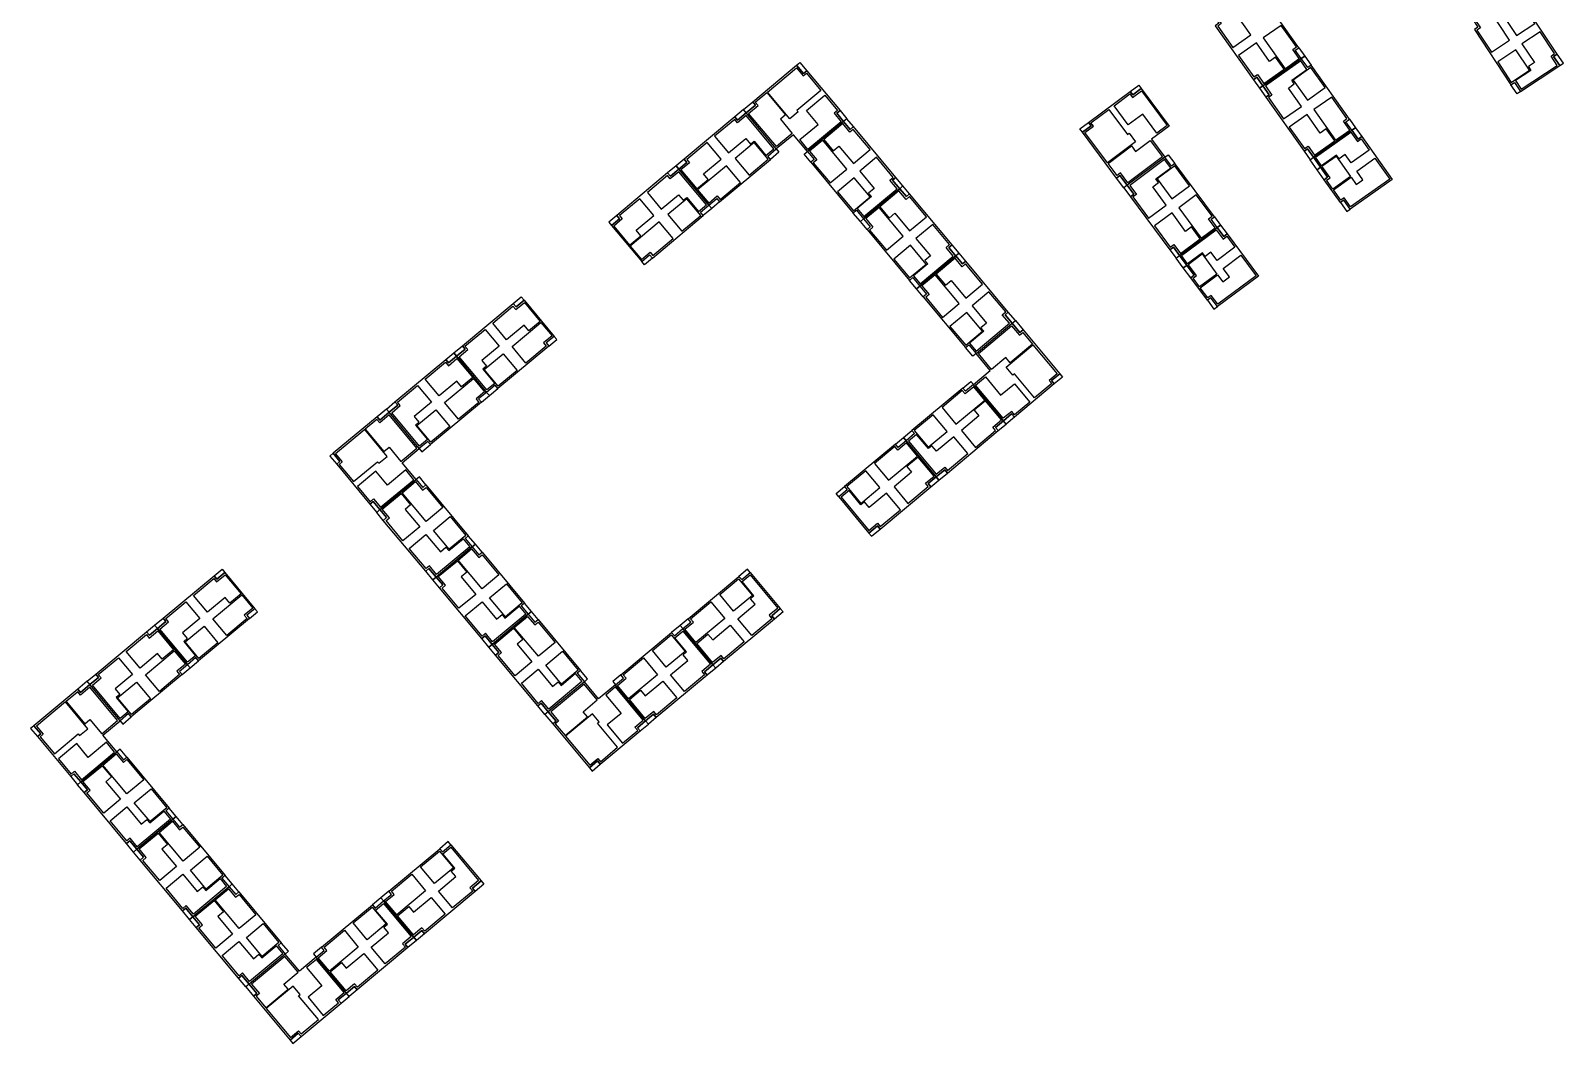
# Model space of a CAD drawing. Header units: millimetres. Extents: x 2243236 to 2245245, y 377909 to 380965.
# Drawn here: x 2244380.3 to 2244793.2, y 378243 to 378515.9 of the extents above; entities that cross this region are included whole.
import ezdxf

# ---------------------------------------------------------------- set-up
doc = ezdxf.new("R2010")
doc.units = ezdxf.units.MM
doc.layers.add('планировка_квартир_1_тип_контур', color=249, linetype='Continuous')

msp = doc.modelspace()

# ---------------------------------------------------------------- linework, layer by layer
at = {"layer": 'планировка_квартир_1_тип_контур', "color": 8}
for points in [[(2244722.57, 378508.36), (2244720.96, 378510.64), (2244721.89, 378511.29), (2244711.59, 378525.86), (2244710.66, 378525.2), (2244708.93, 378527.64), (2244698.59, 378520.33), (2244698.59, 378520.33), (2244700.32, 378517.89), (2244699.38, 378517.22), (2244709.68, 378502.66), (2244710.62, 378503.32), (2244712.24, 378501.04), (2244722.57, 378508.36)], [(2244768.6, 378519.14), (2244770.14, 378516.81), (2244769.19, 378516.18), (2244779.05, 378501.32), (2244780, 378501.95), (2244781.66, 378499.45), (2244792.21, 378506.46), (2244792.21, 378506.46), (2244790.56, 378508.95), (2244791.52, 378509.58), (2244781.65, 378524.45), (2244780.7, 378523.81), (2244779.15, 378526.14), (2244768.6, 378519.14)], [(2244736.21, 378489.07), (2244734.6, 378491.35), (2244735.53, 378492.01), (2244725.23, 378506.58), (2244724.3, 378505.92), (2244722.57, 378508.36), (2244712.23, 378501.04), (2244712.23, 378501.04), (2244713.96, 378498.6), (2244713.02, 378497.94), (2244723.32, 378483.37), (2244724.26, 378484.04), (2244725.88, 378481.76), (2244736.21, 378489.07)], [(2244563, 378468.84), (2244565.14, 378470.63), (2244565.88, 378469.76), (2244579.56, 378481.2), (2244578.83, 378482.07), (2244581.13, 378483.99), (2244573, 378493.71), (2244573, 378493.71), (2244570.71, 378491.79), (2244569.97, 378492.67), (2244556.28, 378481.23), (2244557.02, 378480.35), (2244554.88, 378478.56), (2244563, 378468.84)], [(2244589.53, 378483.31), (2244591.32, 378481.17), (2244590.44, 378480.43), (2244601.88, 378466.74), (2244602.75, 378467.47), (2244604.67, 378465.17), (2244614.39, 378473.29), (2244614.39, 378473.29), (2244612.47, 378475.58), (2244613.36, 378476.32), (2244601.93, 378490.02), (2244601.04, 378489.28), (2244599.25, 378491.42), (2244589.53, 378483.31)], [(2244699.92, 378462.81), (2244698.26, 378465.05), (2244699.18, 378465.73), (2244688.53, 378480.05), (2244687.62, 378479.37), (2244685.83, 378481.77), (2244675.67, 378474.22), (2244675.67, 378474.22), (2244677.45, 378471.82), (2244676.53, 378471.13), (2244687.17, 378456.81), (2244688.1, 378457.5), (2244689.76, 378455.26), (2244699.92, 378462.81)], [(2244544.88, 378453.7), (2244547.02, 378455.49), (2244547.75, 378454.61), (2244561.44, 378466.05), (2244560.71, 378466.93), (2244563, 378468.84), (2244554.88, 378478.56), (2244554.88, 378478.56), (2244552.59, 378476.64), (2244551.85, 378477.53), (2244538.16, 378466.09), (2244538.9, 378465.2), (2244536.76, 378463.41), (2244544.88, 378453.7)], [(2244604.67, 378465.17), (2244606.46, 378463.03), (2244605.58, 378462.3), (2244617.01, 378448.6), (2244617.89, 378449.34), (2244619.8, 378447.04), (2244629.53, 378455.15), (2244629.53, 378455.15), (2244627.61, 378457.45), (2244628.49, 378458.19), (2244617.06, 378471.88), (2244616.18, 378471.15), (2244614.39, 378473.29), (2244604.67, 378465.17)], [(2244619.8, 378447.04), (2244621.59, 378444.9), (2244620.72, 378444.17), (2244632.15, 378430.47), (2244633.02, 378431.2), (2244634.94, 378428.91), (2244644.66, 378437.02), (2244644.66, 378437.02), (2244642.75, 378439.32), (2244643.63, 378440.05), (2244632.2, 378453.75), (2244631.31, 378453.01), (2244629.53, 378455.16), (2244619.8, 378447.04)], [(2244521.26, 378433.51), (2244519.12, 378431.73), (2244519.84, 378430.85), (2244506.13, 378419.44), (2244505.4, 378420.32), (2244503.1, 378418.41), (2244495, 378428.15), (2244495, 378428.15), (2244497.3, 378430.06), (2244496.57, 378430.94), (2244510.28, 378442.35), (2244511.02, 378441.46), (2244513.17, 378443.25), (2244521.26, 378433.51)], [(2244503.1, 378418.41), (2244500.95, 378416.63), (2244501.68, 378415.75), (2244487.96, 378404.34), (2244487.23, 378405.22), (2244484.93, 378403.31), (2244476.84, 378413.05), (2244476.84, 378413.05), (2244479.14, 378414.96), (2244478.4, 378415.84), (2244492.12, 378427.25), (2244492.86, 378426.36), (2244495, 378428.15), (2244503.1, 378418.41)], [(2244634.25, 378420.5), (2244632.11, 378418.71), (2244631.38, 378419.59), (2244617.67, 378408.17), (2244618.4, 378407.29), (2244616.11, 378405.38), (2244624.21, 378395.65), (2244624.21, 378395.65), (2244626.51, 378397.56), (2244627.25, 378396.68), (2244640.95, 378408.1), (2244640.21, 378408.99), (2244642.36, 378410.77), (2244634.25, 378420.5)], [(2244616.11, 378405.38), (2244613.96, 378403.59), (2244613.23, 378404.47), (2244599.53, 378393.04), (2244600.26, 378392.17), (2244597.96, 378390.25), (2244606.07, 378380.52), (2244606.07, 378380.52), (2244608.37, 378382.44), (2244609.1, 378381.56), (2244622.81, 378392.98), (2244622.07, 378393.86), (2244624.22, 378395.65), (2244616.11, 378405.38)], [(2244484.09, 378394.92), (2244485.88, 378392.77), (2244486.76, 378393.5), (2244498.17, 378379.79), (2244497.29, 378379.06), (2244499.2, 378376.76), (2244489.47, 378368.66), (2244489.47, 378368.66), (2244487.56, 378370.96), (2244486.68, 378370.22), (2244475.26, 378383.93), (2244476.15, 378384.67), (2244474.36, 378386.82), (2244484.09, 378394.92)], [(2244499.2, 378376.76), (2244500.99, 378374.62), (2244501.87, 378375.35), (2244513.28, 378361.64), (2244512.4, 378360.91), (2244514.32, 378358.61), (2244504.58, 378350.51), (2244504.58, 378350.51), (2244502.67, 378352.81), (2244501.79, 378352.07), (2244490.37, 378365.78), (2244491.26, 378366.52), (2244489.47, 378368.66), (2244499.2, 378376.76)], [(2244440.65, 378360.13), (2244438.51, 378358.35), (2244439.24, 378357.47), (2244425.52, 378346.07), (2244424.79, 378346.95), (2244422.49, 378345.03), (2244414.4, 378354.77), (2244414.4, 378354.77), (2244416.69, 378356.68), (2244415.96, 378357.57), (2244429.68, 378368.97), (2244430.41, 378368.09), (2244432.56, 378369.87), (2244440.65, 378360.13)], [(2244555.97, 378354.75), (2244558.11, 378356.53), (2244557.38, 378357.41), (2244571.08, 378368.83), (2244571.81, 378367.95), (2244574.11, 378369.87), (2244582.22, 378360.14), (2244582.22, 378360.14), (2244579.92, 378358.23), (2244580.66, 378357.34), (2244566.95, 378345.92), (2244566.22, 378346.8), (2244564.07, 378345.02), (2244555.97, 378354.75)], [(2244514.32, 378358.61), (2244516.1, 378356.46), (2244516.98, 378357.2), (2244528.39, 378343.48), (2244527.52, 378342.75), (2244529.43, 378340.46), (2244519.7, 378332.35), (2244519.7, 378332.35), (2244517.78, 378334.65), (2244516.9, 378333.92), (2244505.49, 378347.63), (2244506.37, 378348.36), (2244504.58, 378350.51), (2244514.32, 378358.61)], [(2244422.49, 378345.03), (2244420.34, 378343.25), (2244421.07, 378342.37), (2244407.36, 378330.97), (2244406.63, 378331.85), (2244404.33, 378329.93), (2244396.23, 378339.67), (2244396.23, 378339.67), (2244398.53, 378341.58), (2244397.79, 378342.47), (2244411.51, 378353.87), (2244412.25, 378352.99), (2244414.4, 378354.77), (2244422.49, 378345.03)], [(2244537.82, 378339.62), (2244539.97, 378341.41), (2244539.23, 378342.28), (2244552.94, 378353.71), (2244553.67, 378352.83), (2244555.97, 378354.75), (2244564.07, 378345.02), (2244564.07, 378345.02), (2244561.78, 378343.1), (2244562.51, 378342.22), (2244548.81, 378330.8), (2244548.07, 378331.68), (2244545.93, 378329.89), (2244537.82, 378339.62)], [(2244403.49, 378321.54), (2244405.27, 378319.4), (2244406.15, 378320.13), (2244417.56, 378306.42), (2244416.68, 378305.69), (2244418.6, 378303.39), (2244408.87, 378295.29), (2244408.87, 378295.29), (2244406.95, 378297.58), (2244406.07, 378296.85), (2244394.65, 378310.56), (2244395.54, 378311.29), (2244393.75, 378313.44), (2244403.49, 378321.54)], [(2244418.6, 378303.39), (2244420.38, 378301.24), (2244421.26, 378301.97), (2244432.67, 378288.26), (2244431.8, 378287.53), (2244433.71, 378285.23), (2244423.98, 378277.13), (2244423.98, 378277.13), (2244422.06, 378279.43), (2244421.18, 378278.69), (2244409.77, 378292.4), (2244410.65, 378293.14), (2244408.87, 378295.29), (2244418.6, 378303.39)], [(2244475.36, 378281.37), (2244477.5, 378283.16), (2244476.77, 378284.03), (2244490.47, 378295.45), (2244491.21, 378294.58), (2244493.5, 378296.49), (2244501.61, 378286.77), (2244501.61, 378286.77), (2244499.31, 378284.85), (2244500.05, 378283.97), (2244486.35, 378272.54), (2244485.61, 378273.43), (2244483.47, 378271.64), (2244475.36, 378281.37)], [(2244433.71, 378285.23), (2244435.5, 378283.09), (2244436.37, 378283.82), (2244447.79, 378270.11), (2244446.91, 378269.38), (2244448.82, 378267.08), (2244439.09, 378258.98), (2244439.09, 378258.98), (2244437.18, 378261.27), (2244436.29, 378260.54), (2244424.88, 378274.25), (2244425.76, 378274.99), (2244423.98, 378277.13), (2244433.71, 378285.23)], [(2244457.22, 378266.24), (2244459.36, 378268.03), (2244458.63, 378268.91), (2244472.33, 378280.33), (2244473.06, 378279.45), (2244475.36, 378281.37), (2244483.47, 378271.64), (2244483.47, 378271.64), (2244481.17, 378269.73), (2244481.91, 378268.84), (2244468.2, 378257.42), (2244467.47, 378258.3), (2244465.32, 378256.52), (2244457.22, 378266.24)]]:
    msp.add_lwpolyline(points, dxfattribs=at)
at = {"layer": 'планировка_квартир_1_тип_контур', "color": 1}
for points in [[(2244699.29, 378520.28), (2244701.03, 378517.81), (2244700.08, 378517.13), (2244704.15, 378511.37), (2244708.95, 378514.76), (2244705.45, 378519.71), (2244707.05, 378520.84), (2244706.35, 378521.84), (2244710.42, 378524.72), (2244708.8, 378527.01)], [(2244791.52, 378506.53), (2244789.85, 378509.04), (2244790.82, 378509.69), (2244786.92, 378515.58), (2244782.03, 378512.33), (2244785.38, 378507.28), (2244783.74, 378506.19), (2244784.41, 378505.18), (2244780.26, 378502.42), (2244781.81, 378500.09)], [(2244712.93, 378500.99), (2244714.67, 378498.53), (2244713.72, 378497.85), (2244717.79, 378492.09), (2244722.59, 378495.48), (2244719.09, 378500.42), (2244720.69, 378501.56), (2244719.99, 378502.55), (2244724.06, 378505.43), (2244722.44, 378507.72)], [(2244578.76, 378499.34), (2244586.6, 378505.88), (2244588.4, 378503.72), (2244589.23, 378504.41), (2244593.11, 378499.77), (2244586.66, 378494.39), (2244587.01, 378493.96), (2244584.8, 378492.11), (2244578.76, 378499.34)], [(2244585.44, 378488.2), (2244581.16, 378484.63), (2244573.69, 378493.58), (2244576.21, 378495.69), (2244575.46, 378496.59), (2244578.6, 378499.21), (2244583.63, 378493.18), (2244582.25, 378492.02)], [(2244670.38, 378480.28), (2244664.29, 378488.48), (2244666.56, 378490.16), (2244665.91, 378491.03), (2244670.76, 378494.63), (2244675.77, 378487.88), (2244676.22, 378488.22), (2244677.94, 378485.9), (2244670.38, 378480.28)], [(2244573.01, 378493.01), (2244570.69, 378491.08), (2244569.94, 378491.98), (2244564.52, 378487.45), (2244568.29, 378482.94), (2244572.94, 378486.83), (2244574.2, 378485.32), (2244575.13, 378486.1), (2244578.33, 378482.27), (2244580.48, 378484.07)], [(2244681.88, 378486.32), (2244685.2, 378481.84), (2244675.84, 378474.89), (2244673.88, 378477.53), (2244672.94, 378476.83), (2244670.5, 378480.12), (2244676.8, 378484.8), (2244677.88, 378483.35)], [(2244613.69, 378473.29), (2244611.76, 378475.6), (2244612.66, 378476.35), (2244608.13, 378481.78), (2244603.63, 378478.01), (2244607.51, 378473.36), (2244606, 378472.1), (2244606.78, 378471.16), (2244602.95, 378467.97), (2244604.75, 378465.82)], [(2244742.4, 378481.5), (2244746.4, 378475.86), (2244735.87, 378468.41), (2244734.13, 378470.86), (2244733.2, 378470.2), (2244731.22, 378473), (2244735.99, 378476.37), (2244737.36, 378474.43), (2244739.17, 378475.71), (2244737.52, 378478.05)], [(2244554.89, 378477.86), (2244552.57, 378475.93), (2244551.82, 378476.83), (2244546.4, 378472.3), (2244550.16, 378467.79), (2244554.81, 378471.68), (2244556.08, 378470.17), (2244557.01, 378470.95), (2244560.21, 378467.13), (2244562.36, 378468.92)], [(2244676.37, 378474.18), (2244678.17, 378471.76), (2244677.23, 378471.06), (2244681.44, 378465.39), (2244686.15, 378468.89), (2244682.54, 378473.76), (2244684.12, 378474.93), (2244683.39, 378475.91), (2244687.39, 378478.88), (2244685.72, 378481.13)], [(2244628.83, 378455.15), (2244626.89, 378457.47), (2244627.79, 378458.22), (2244623.27, 378463.64), (2244618.76, 378459.88), (2244622.65, 378455.23), (2244621.14, 378453.97), (2244621.92, 378453.03), (2244618.09, 378449.84), (2244619.88, 378447.68)], [(2244706.29, 378455.39), (2244710.41, 378449.84), (2244700.06, 378442.15), (2244698.27, 378444.56), (2244697.35, 378443.88), (2244695.31, 378446.62), (2244700, 378450.11), (2244701.41, 378448.2), (2244703.19, 378449.53), (2244701.48, 378451.82)], [(2244643.97, 378437.02), (2244642.03, 378439.34), (2244642.93, 378440.09), (2244638.41, 378445.51), (2244633.9, 378441.75), (2244637.78, 378437.09), (2244636.27, 378435.83), (2244637.05, 378434.9), (2244633.22, 378431.7), (2244635.02, 378429.55)], [(2244639.15, 378424.59), (2244635.58, 378428.87), (2244644.53, 378436.34), (2244646.64, 378433.81), (2244647.54, 378434.56), (2244650.16, 378431.42), (2244644.13, 378426.39), (2244642.97, 378427.78)], [(2244495.69, 378428.02), (2244498.01, 378429.95), (2244497.26, 378430.85), (2244502.69, 378435.36), (2244506.44, 378430.85), (2244501.78, 378426.98), (2244503.04, 378425.46), (2244502.1, 378424.68), (2244505.29, 378420.85), (2244503.14, 378419.06)], [(2244650.29, 378431.26), (2244656.83, 378423.42), (2244654.66, 378421.62), (2244655.35, 378420.79), (2244650.71, 378416.91), (2244645.33, 378423.37), (2244644.9, 378423.01), (2244643.05, 378425.23), (2244650.29, 378431.26)], [(2244477.52, 378412.92), (2244479.84, 378414.85), (2244479.09, 378415.75), (2244484.52, 378420.26), (2244488.28, 378415.75), (2244483.62, 378411.88), (2244484.88, 378410.36), (2244483.94, 378409.58), (2244487.13, 378405.75), (2244484.97, 378403.96)], [(2244480.01, 378399.82), (2244484.3, 378403.39), (2244476.84, 378412.35), (2244474.31, 378410.25), (2244473.56, 378411.15), (2244470.42, 378408.53), (2244475.44, 378402.5), (2244476.83, 378403.65)], [(2244470.26, 378408.4), (2244462.42, 378401.87), (2244464.22, 378399.71), (2244463.39, 378399.01), (2244467.25, 378394.37), (2244473.71, 378399.74), (2244474.07, 378399.31), (2244476.29, 378401.16), (2244470.26, 378408.4)], [(2244624.21, 378396.35), (2244626.53, 378398.28), (2244627.28, 378397.38), (2244632.71, 378401.9), (2244628.95, 378406.41), (2244624.29, 378402.53), (2244623.03, 378404.04), (2244622.1, 378403.26), (2244618.9, 378407.09), (2244616.75, 378405.3)], [(2244606.07, 378381.22), (2244608.39, 378383.16), (2244609.14, 378382.25), (2244614.56, 378386.78), (2244610.8, 378391.29), (2244606.15, 378387.41), (2244604.89, 378388.92), (2244603.95, 378388.14), (2244600.76, 378391.97), (2244598.61, 378390.17)], [(2244489.6, 378369.35), (2244487.67, 378371.67), (2244486.77, 378370.92), (2244482.25, 378376.34), (2244486.76, 378380.1), (2244490.64, 378375.44), (2244492.15, 378376.7), (2244492.93, 378375.77), (2244496.76, 378378.96), (2244498.56, 378376.8)], [(2244581.53, 378360.27), (2244579.21, 378358.34), (2244579.96, 378357.44), (2244574.54, 378352.92), (2244570.78, 378357.43), (2244575.44, 378361.31), (2244574.18, 378362.82), (2244575.11, 378363.6), (2244571.92, 378367.43), (2244574.07, 378369.22)], [(2244415.08, 378354.64), (2244417.4, 378356.57), (2244416.65, 378357.47), (2244422.08, 378361.99), (2244425.84, 378357.47), (2244421.18, 378353.6), (2244422.43, 378352.09), (2244421.5, 378351.31), (2244424.68, 378347.47), (2244422.53, 378345.68)], [(2244504.71, 378351.19), (2244502.78, 378353.51), (2244501.88, 378352.76), (2244497.36, 378358.19), (2244501.88, 378361.95), (2244505.75, 378357.29), (2244507.26, 378358.55), (2244508.04, 378357.61), (2244511.88, 378360.8), (2244513.67, 378358.65)], [(2244563.39, 378345.15), (2244561.07, 378343.21), (2244561.82, 378342.31), (2244556.4, 378337.79), (2244552.64, 378342.3), (2244557.29, 378346.18), (2244556.03, 378347.69), (2244556.97, 378348.47), (2244553.78, 378352.3), (2244555.93, 378354.1)], [(2244396.92, 378339.54), (2244399.24, 378341.47), (2244398.49, 378342.37), (2244403.92, 378346.89), (2244407.67, 378342.37), (2244403.01, 378338.5), (2244404.27, 378336.99), (2244403.33, 378336.21), (2244406.52, 378332.37), (2244404.36, 378330.58)], [(2244519.83, 378333.04), (2244517.89, 378335.36), (2244516.99, 378334.61), (2244512.47, 378340.04), (2244516.99, 378343.79), (2244520.86, 378339.13), (2244522.38, 378340.39), (2244523.16, 378339.46), (2244526.99, 378342.65), (2244528.78, 378340.49)], [(2244399.41, 378326.45), (2244403.69, 378330.02), (2244396.24, 378338.98), (2244393.71, 378336.87), (2244392.96, 378337.77), (2244389.81, 378335.16), (2244394.84, 378329.12), (2244396.22, 378330.28)], [(2244532.92, 378335.54), (2244529.35, 378339.82), (2244520.39, 378332.36), (2244522.5, 378329.83), (2244521.6, 378329.08), (2244524.22, 378325.94), (2244530.25, 378330.97), (2244529.09, 378332.35)], [(2244389.66, 378335.02), (2244381.81, 378328.49), (2244383.61, 378326.33), (2244382.78, 378325.64), (2244386.65, 378320.99), (2244393.1, 378326.37), (2244393.46, 378325.94), (2244395.68, 378327.78), (2244389.66, 378335.02)], [(2244524.35, 378325.78), (2244530.88, 378317.94), (2244533.05, 378319.74), (2244533.74, 378318.91), (2244538.38, 378322.78), (2244533, 378329.24), (2244533.43, 378329.6), (2244531.58, 378331.81), (2244524.35, 378325.78)], [(2244408.99, 378295.97), (2244407.06, 378298.29), (2244406.16, 378297.54), (2244401.64, 378302.97), (2244406.16, 378306.72), (2244410.03, 378302.07), (2244411.55, 378303.33), (2244412.33, 378302.39), (2244416.16, 378305.58), (2244417.95, 378303.42)], [(2244500.93, 378286.89), (2244498.61, 378284.96), (2244499.36, 378284.06), (2244493.93, 378279.54), (2244490.17, 378284.05), (2244494.83, 378287.93), (2244493.57, 378289.44), (2244494.5, 378290.22), (2244491.31, 378294.05), (2244493.47, 378295.84)], [(2244424.11, 378277.82), (2244422.17, 378280.14), (2244421.27, 378279.39), (2244416.76, 378284.81), (2244421.27, 378288.57), (2244425.15, 378283.91), (2244426.66, 378285.17), (2244427.44, 378284.24), (2244431.27, 378287.42), (2244433.06, 378285.27)], [(2244482.78, 378271.77), (2244480.46, 378269.84), (2244481.21, 378268.94), (2244475.79, 378264.41), (2244472.03, 378268.92), (2244476.69, 378272.8), (2244475.43, 378274.32), (2244476.36, 378275.1), (2244473.17, 378278.93), (2244475.32, 378280.72)], [(2244439.22, 378259.66), (2244437.29, 378261.98), (2244436.39, 378261.23), (2244431.87, 378266.66), (2244436.38, 378270.42), (2244440.26, 378265.76), (2244441.77, 378267.02), (2244442.55, 378266.08), (2244446.38, 378269.27), (2244448.17, 378267.12)], [(2244452.31, 378262.16), (2244448.74, 378266.45), (2244439.78, 378258.98), (2244441.89, 378256.46), (2244440.99, 378255.71), (2244443.61, 378252.56), (2244449.64, 378257.59), (2244448.48, 378258.98)], [(2244443.74, 378252.41), (2244450.28, 378244.56), (2244452.44, 378246.37), (2244453.13, 378245.54), (2244457.78, 378249.4), (2244452.4, 378255.86), (2244452.83, 378256.22), (2244450.98, 378258.44), (2244443.74, 378252.41)]]:
    msp.add_lwpolyline(points, close=True, dxfattribs=at)
at = {"layer": 'планировка_квартир_1_тип_контур', "color": 2}
for points in [[(2244785.45, 378517.8), (2244781.52, 378523.72), (2244780.54, 378523.07), (2244778.88, 378525.58), (2244773.32, 378521.9), (2244775.5, 378518.6), (2244777.15, 378519.69), (2244780.56, 378514.55)], [(2244773.06, 378521.73), (2244769.17, 378519.14), (2244770.83, 378516.63), (2244769.84, 378515.97), (2244773.77, 378510.05), (2244778.66, 378513.29)], [(2244718.19, 378505.63), (2244722.01, 378508.34), (2244720.27, 378510.8), (2244721.24, 378511.49), (2244717.14, 378517.29), (2244712.34, 378513.9)], [(2244705.69, 378509.19), (2244709.79, 378503.39), (2244710.75, 378504.07), (2244712.5, 378501.61), (2244717.94, 378505.46), (2244715.66, 378508.69), (2244714.05, 378507.55), (2244710.49, 378512.58)], [(2244589.67, 378483.89), (2244587.46, 378486.53), (2244592.38, 378490.63), (2244589.28, 378494.34), (2244594.21, 378498.46), (2244597.63, 378494.37), (2244596.72, 378493.62), (2244598.61, 378491.35)], [(2244686.43, 378490.29), (2244683.66, 378488.24), (2244679.85, 378493.38), (2244675.97, 378490.5), (2244672.14, 378495.66), (2244676.42, 378498.84), (2244677.12, 378497.89), (2244679.48, 378499.65)], [(2244731.83, 378486.35), (2244735.65, 378489.05), (2244733.91, 378491.51), (2244734.88, 378492.2), (2244730.78, 378498), (2244725.99, 378494.62)], [(2244606.43, 378483.82), (2244601.88, 378489.28), (2244600.97, 378488.53), (2244599.04, 378490.84), (2244593.92, 378486.57), (2244596.45, 378483.53), (2244597.97, 378484.79), (2244601.92, 378480.06)], [(2244719.33, 378489.91), (2244723.43, 378484.1), (2244724.39, 378484.78), (2244726.14, 378482.32), (2244731.58, 378486.17), (2244729.3, 378489.41), (2244727.69, 378488.26), (2244724.13, 378493.3)], [(2244562.47, 378485.74), (2244557.02, 378481.18), (2244557.78, 378480.28), (2244555.46, 378478.35), (2244559.74, 378473.23), (2244562.78, 378475.76), (2244561.51, 378477.28), (2244566.24, 378481.23)], [(2244593.68, 378486.37), (2244590.09, 378483.38), (2244592.03, 378481.06), (2244591.11, 378480.3), (2244595.66, 378474.84), (2244600.17, 378478.6)], [(2244735.93, 378488.49), (2244737.72, 378485.97), (2244738.74, 378486.69), (2244740.87, 378483.68), (2244735.98, 378480.22), (2244734.36, 378482.5), (2244732.77, 378481.37), (2244732.07, 378482.35), (2244728.03, 378479.49), (2244726.42, 378481.76)], [(2244559.94, 378472.99), (2244562.93, 378469.41), (2244565.25, 378471.34), (2244566.01, 378470.42), (2244571.47, 378474.98), (2244567.7, 378479.49)], [(2244544.35, 378470.59), (2244538.9, 378466.04), (2244539.65, 378465.13), (2244537.34, 378463.2), (2244541.61, 378458.08), (2244544.65, 378460.61), (2244543.39, 378462.13), (2244548.12, 378466.08)], [(2244621.57, 378465.69), (2244617.01, 378471.15), (2244616.11, 378470.39), (2244614.18, 378472.71), (2244609.06, 378468.44), (2244611.58, 378465.39), (2244613.1, 378466.66), (2244617.05, 378461.93)], [(2244695.61, 378459.99), (2244699.36, 378462.78), (2244697.56, 378465.2), (2244698.52, 378465.91), (2244694.28, 378471.61), (2244689.57, 378468.11)], [(2244608.82, 378468.24), (2244605.23, 378465.24), (2244607.16, 378462.93), (2244606.25, 378462.16), (2244610.8, 378456.71), (2244615.31, 378460.47)], [(2244683.02, 378463.25), (2244687.26, 378457.54), (2244688.21, 378458.25), (2244690.01, 378455.83), (2244695.36, 378459.8), (2244693.01, 378462.98), (2244691.42, 378461.8), (2244687.74, 378466.75)], [(2244541.81, 378457.85), (2244544.81, 378454.26), (2244547.12, 378456.19), (2244547.89, 378455.28), (2244553.34, 378459.83), (2244549.58, 378464.34)], [(2244699.65, 378462.23), (2244701.5, 378459.74), (2244702.5, 378460.49), (2244704.7, 378457.53), (2244699.9, 378453.96), (2244698.23, 378456.2), (2244696.66, 378455.03), (2244695.94, 378456), (2244691.96, 378453.04), (2244690.3, 378455.28)], [(2244636.7, 378447.56), (2244632.15, 378453.01), (2244631.24, 378452.26), (2244629.31, 378454.57), (2244624.19, 378450.3), (2244626.72, 378447.26), (2244628.24, 378448.53), (2244632.19, 378443.79)], [(2244623.96, 378450.1), (2244620.37, 378447.11), (2244622.3, 378444.79), (2244621.38, 378444.03), (2244625.94, 378438.57), (2244630.44, 378442.33)], [(2244504.74, 378437.07), (2244510.2, 378441.62), (2244510.95, 378440.71), (2244513.27, 378442.64), (2244517.53, 378437.51), (2244514.5, 378434.98), (2244513.24, 378436.5), (2244508.49, 378432.55)], [(2244517.73, 378437.27), (2244520.72, 378433.68), (2244518.4, 378431.75), (2244519.17, 378430.83), (2244513.7, 378426.29), (2244509.95, 378430.8)], [(2244486.57, 378421.97), (2244492.04, 378426.52), (2244492.79, 378425.61), (2244495.11, 378427.54), (2244499.37, 378422.41), (2244496.33, 378419.88), (2244495.07, 378421.4), (2244490.33, 378417.45)], [(2244499.57, 378422.17), (2244502.56, 378418.58), (2244500.24, 378416.65), (2244501, 378415.73), (2244495.54, 378411.19), (2244491.78, 378415.7)], [(2244637.31, 378416.35), (2244634.32, 378419.94), (2244632, 378418.01), (2244631.24, 378418.92), (2244625.78, 378414.37), (2244629.54, 378409.87)], [(2244634.83, 378420.37), (2244637.47, 378422.57), (2244641.57, 378417.65), (2244645.28, 378420.74), (2244649.4, 378415.81), (2244645.31, 378412.4), (2244644.55, 378413.3), (2244642.29, 378411.42)], [(2244634.76, 378403.6), (2244640.22, 378408.15), (2244639.46, 378409.06), (2244641.78, 378410.99), (2244637.51, 378416.11), (2244634.47, 378413.58), (2244635.73, 378412.07), (2244630.99, 378408.12)], [(2244619.17, 378401.22), (2244616.17, 378404.81), (2244613.86, 378402.88), (2244613.09, 378403.8), (2244607.63, 378399.25), (2244611.39, 378394.74)], [(2244616.61, 378388.48), (2244622.07, 378393.03), (2244621.32, 378393.93), (2244623.63, 378395.86), (2244619.37, 378400.99), (2244616.32, 378398.46), (2244617.59, 378396.94), (2244612.85, 378392.99)], [(2244483.5, 378394.89), (2244481.3, 378397.54), (2244476.37, 378393.44), (2244473.28, 378397.15), (2244468.35, 378393.04), (2244471.75, 378388.95), (2244472.66, 378389.7), (2244474.54, 378387.44)], [(2244480.54, 378378.39), (2244475.99, 378383.85), (2244476.9, 378384.61), (2244474.97, 378386.92), (2244480.09, 378391.19), (2244482.63, 378388.15), (2244481.11, 378386.89), (2244485.06, 378382.15)], [(2244480.33, 378391.39), (2244483.93, 378394.38), (2244485.85, 378392.06), (2244486.77, 378392.82), (2244491.32, 378387.36), (2244486.81, 378383.61)], [(2244495.44, 378373.23), (2244499.04, 378376.22), (2244500.97, 378373.91), (2244501.88, 378374.67), (2244506.43, 378369.21), (2244501.92, 378365.45)], [(2244495.65, 378360.24), (2244491.11, 378365.7), (2244492.01, 378366.45), (2244490.08, 378368.77), (2244495.21, 378373.03), (2244497.74, 378370), (2244496.22, 378368.74), (2244500.17, 378363.99)], [(2244424.13, 378363.7), (2244429.59, 378368.24), (2244430.35, 378367.33), (2244432.67, 378369.26), (2244436.93, 378364.13), (2244433.89, 378361.6), (2244432.63, 378363.12), (2244427.89, 378359.18)], [(2244437.13, 378363.9), (2244440.11, 378360.3), (2244437.8, 378358.37), (2244438.56, 378357.46), (2244433.09, 378352.91), (2244429.34, 378357.43)], [(2244559.5, 378350.99), (2244556.51, 378354.58), (2244558.82, 378356.51), (2244558.06, 378357.43), (2244563.52, 378361.98), (2244567.28, 378357.47)], [(2244510.56, 378355.08), (2244514.15, 378358.07), (2244516.08, 378355.75), (2244517, 378356.52), (2244521.54, 378351.05), (2244517.03, 378347.3)], [(2244405.96, 378348.6), (2244411.43, 378353.14), (2244412.18, 378352.23), (2244414.5, 378354.16), (2244418.76, 378349.03), (2244415.73, 378346.5), (2244414.46, 378348.02), (2244409.72, 378344.08)], [(2244510.77, 378342.08), (2244506.22, 378347.54), (2244507.12, 378348.3), (2244505.19, 378350.61), (2244510.32, 378354.88), (2244512.86, 378351.85), (2244511.34, 378350.58), (2244515.28, 378345.84)], [(2244572.5, 378351.21), (2244567.04, 378346.65), (2244566.28, 378347.56), (2244563.97, 378345.63), (2244559.7, 378350.75), (2244562.73, 378353.29), (2244564, 378351.77), (2244568.73, 378355.72)], [(2244418.96, 378348.8), (2244421.95, 378345.2), (2244419.63, 378343.27), (2244420.39, 378342.36), (2244414.93, 378337.81), (2244411.18, 378342.33)], [(2244541.36, 378335.86), (2244538.36, 378339.45), (2244540.68, 378341.38), (2244539.91, 378342.3), (2244545.37, 378346.85), (2244549.13, 378342.34)], [(2244537.85, 378339.03), (2244535.2, 378336.82), (2244539.3, 378331.9), (2244535.6, 378328.81), (2244539.7, 378323.88), (2244543.8, 378327.29), (2244543.04, 378328.19), (2244545.31, 378330.08)], [(2244554.35, 378336.08), (2244548.89, 378331.53), (2244548.14, 378332.43), (2244545.82, 378330.5), (2244541.55, 378335.62), (2244544.59, 378338.16), (2244545.85, 378336.65), (2244550.59, 378340.59)], [(2244402.89, 378321.51), (2244400.69, 378324.16), (2244395.77, 378320.06), (2244392.68, 378323.77), (2244387.74, 378319.67), (2244391.15, 378315.57), (2244392.05, 378316.33), (2244393.94, 378314.06)], [(2244399.73, 378318.01), (2244403.32, 378321), (2244405.25, 378318.68), (2244406.17, 378319.45), (2244410.71, 378313.98), (2244406.2, 378310.23)], [(2244399.94, 378305.01), (2244395.39, 378310.48), (2244396.29, 378311.23), (2244394.36, 378313.55), (2244399.49, 378317.81), (2244402.02, 378314.78), (2244400.51, 378313.51), (2244404.45, 378308.77)], [(2244414.84, 378299.86), (2244418.43, 378302.85), (2244420.36, 378300.53), (2244421.28, 378301.29), (2244425.82, 378295.83), (2244421.31, 378292.07)], [(2244415.05, 378286.86), (2244410.5, 378292.32), (2244411.4, 378293.07), (2244409.48, 378295.39), (2244414.6, 378299.66), (2244417.14, 378296.62), (2244415.62, 378295.36), (2244419.56, 378290.62)], [(2244478.89, 378277.61), (2244475.9, 378281.2), (2244478.22, 378283.13), (2244477.45, 378284.05), (2244482.91, 378288.6), (2244486.67, 378284.09)], [(2244429.95, 378281.7), (2244433.54, 378284.69), (2244435.47, 378282.38), (2244436.39, 378283.14), (2244440.94, 378277.68), (2244436.43, 378273.92)], [(2244430.16, 378268.7), (2244425.61, 378274.17), (2244426.52, 378274.92), (2244424.59, 378277.24), (2244429.71, 378281.5), (2244432.25, 378278.47), (2244430.73, 378277.21), (2244434.68, 378272.46)], [(2244491.89, 378277.83), (2244486.43, 378273.28), (2244485.68, 378274.18), (2244483.36, 378272.25), (2244479.09, 378277.37), (2244482.12, 378279.91), (2244483.39, 378278.39), (2244488.13, 378282.34)], [(2244460.75, 378262.49), (2244457.76, 378266.08), (2244460.07, 378268.01), (2244459.31, 378268.92), (2244464.77, 378273.48), (2244468.53, 378268.97)], [(2244473.75, 378262.7), (2244468.29, 378258.15), (2244467.53, 378259.06), (2244465.22, 378257.13), (2244460.95, 378262.25), (2244463.98, 378264.79), (2244465.25, 378263.27), (2244469.98, 378267.22)], [(2244457.24, 378265.65), (2244454.6, 378263.45), (2244458.7, 378258.53), (2244454.99, 378255.44), (2244459.1, 378250.5), (2244463.19, 378253.91), (2244462.44, 378254.81), (2244464.7, 378256.7)]]:
    msp.add_lwpolyline(points, close=True, dxfattribs=at)
at = {"layer": 'планировка_квартир_1_тип_контур', "color": 6}
for points in [[(2244720.96, 378510.64), (2244721.89, 378511.29), (2244723.51, 378509.02), (2244722.57, 378508.36)], [(2244589.33, 378505.09), (2244588.45, 378504.35), (2244586.6, 378506.56), (2244587.49, 378507.3)], [(2244722.57, 378508.36), (2244723.51, 378509.02), (2244725.23, 378506.58), (2244724.3, 378505.92), (2244722.57, 378508.36)], [(2244791.52, 378509.58), (2244790.56, 378508.95), (2244792.21, 378506.46), (2244793.17, 378507.09)], [(2244709.68, 378502.66), (2244711.3, 378500.38), (2244712.24, 378501.04), (2244710.62, 378503.32)], [(2244678.76, 378501.22), (2244679.45, 378500.29), (2244677.17, 378498.6), (2244676.48, 378499.52)], [(2244713.02, 378497.94), (2244713.96, 378498.6), (2244712.23, 378501.04), (2244711.3, 378500.38)], [(2244781.66, 378499.45), (2244780.71, 378498.82), (2244779.05, 378501.32), (2244780, 378501.95), (2244781.66, 378499.45)], [(2244569.97, 378492.67), (2244570.71, 378491.79), (2244573, 378493.71), (2244572.27, 378494.59)], [(2244575.51, 378495.8), (2244573, 378493.71), (2244572.27, 378494.59), (2244574.78, 378496.69)], [(2244575.51, 378495.8), (2244573, 378493.71), (2244572.27, 378494.59), (2244574.78, 378496.69)], [(2244600.14, 378492.16), (2244599.25, 378491.42), (2244597.43, 378493.61), (2244598.31, 378494.34)], [(2244601.93, 378490.02), (2244600.14, 378492.16), (2244599.25, 378491.42), (2244601.04, 378489.28)], [(2244665.24, 378491.16), (2244665.92, 378490.24), (2244663.62, 378488.53), (2244662.93, 378489.45)], [(2244734.6, 378491.35), (2244735.53, 378492.01), (2244737.15, 378489.73), (2244736.21, 378489.07)], [(2244737.15, 378489.73), (2244738.85, 378487.33), (2244737.91, 378486.67), (2244736.21, 378489.07)], [(2244737.15, 378489.73), (2244738.85, 378487.33), (2244737.91, 378486.67), (2244736.21, 378489.07)], [(2244581.13, 378483.99), (2244581.86, 378483.12), (2244579.56, 378481.2), (2244578.83, 378482.07), (2244581.13, 378483.99)], [(2244591.32, 378481.17), (2244590.44, 378480.43), (2244588.66, 378482.58), (2244589.53, 378483.31)], [(2244685.83, 378481.77), (2244686.75, 378482.45), (2244688.53, 378480.05), (2244687.62, 378479.37), (2244685.83, 378481.77)], [(2244723.32, 378483.37), (2244724.94, 378481.1), (2244725.88, 378481.76), (2244724.26, 378484.04)], [(2244725.88, 378481.76), (2244727.76, 378479.08), (2244726.83, 378478.42), (2244724.94, 378481.1)], [(2244725.88, 378481.76), (2244727.76, 378479.08), (2244726.83, 378478.42), (2244724.94, 378481.1)], [(2244551.85, 378477.53), (2244552.59, 378476.64), (2244554.88, 378478.56), (2244554.14, 378479.44)], [(2244556.28, 378481.23), (2244554.14, 378479.44), (2244554.88, 378478.56), (2244557.02, 378480.35)], [(2244727.76, 378479.08), (2244729.67, 378476.38), (2244728.74, 378475.72), (2244726.83, 378478.42)], [(2244727.76, 378479.08), (2244729.67, 378476.38), (2244728.74, 378475.72), (2244726.83, 378478.42)], [(2244613.36, 378476.32), (2244612.47, 378475.58), (2244614.39, 378473.29), (2244615.27, 378474.03)], [(2244617.06, 378471.88), (2244615.27, 378474.03), (2244614.39, 378473.29), (2244616.18, 378471.15)], [(2244673.72, 378476.84), (2244675.67, 378474.22), (2244674.75, 378473.53), (2244672.8, 378476.16)], [(2244673.72, 378476.84), (2244675.67, 378474.22), (2244674.75, 378473.53), (2244672.8, 378476.16)], [(2244676.53, 378471.13), (2244677.45, 378471.82), (2244675.67, 378474.22), (2244674.75, 378473.53)], [(2244565.14, 378470.63), (2244565.88, 378469.76), (2244563.73, 378467.97), (2244563, 378468.84)], [(2244734.02, 378470.23), (2244733.09, 378469.57), (2244734.83, 378467.11), (2244735.76, 378467.77)], [(2244734.02, 378470.23), (2244733.09, 378469.57), (2244734.83, 378467.11), (2244735.76, 378467.77)], [(2244538.16, 378466.09), (2244536.02, 378464.3), (2244536.76, 378463.41), (2244538.9, 378465.2)], [(2244563, 378468.84), (2244563.73, 378467.97), (2244561.44, 378466.05), (2244560.71, 378466.93), (2244563, 378468.84)], [(2244604.67, 378465.17), (2244603.79, 378464.44), (2244601.88, 378466.74), (2244602.75, 378467.47), (2244604.67, 378465.17)], [(2244606.46, 378463.03), (2244605.58, 378462.3), (2244603.79, 378464.44), (2244604.67, 378465.17)], [(2244698.26, 378465.05), (2244699.18, 378465.73), (2244700.84, 378463.49), (2244699.92, 378462.81)], [(2244700.84, 378463.49), (2244702.6, 378461.13), (2244701.68, 378460.45), (2244699.92, 378462.81)], [(2244700.84, 378463.49), (2244702.6, 378461.13), (2244701.68, 378460.45), (2244699.92, 378462.81)], [(2244628.49, 378458.19), (2244627.61, 378457.45), (2244629.53, 378455.15), (2244630.41, 378455.89)], [(2244687.17, 378456.81), (2244688.84, 378454.57), (2244689.76, 378455.26), (2244688.1, 378457.5)], [(2244547.02, 378455.49), (2244547.75, 378454.61), (2244545.61, 378452.82), (2244544.88, 378453.7)], [(2244632.2, 378453.75), (2244630.41, 378455.89), (2244629.53, 378455.16), (2244631.31, 378453.01)], [(2244689.76, 378455.26), (2244691.71, 378452.63), (2244690.79, 378451.95), (2244688.84, 378454.57)], [(2244689.76, 378455.26), (2244691.71, 378452.63), (2244690.79, 378451.95), (2244688.84, 378454.57)], [(2244691.71, 378452.63), (2244693.68, 378449.96), (2244692.77, 378449.28), (2244690.79, 378451.95)], [(2244691.71, 378452.63), (2244693.68, 378449.96), (2244692.77, 378449.28), (2244690.79, 378451.95)], [(2244619.8, 378447.04), (2244618.93, 378446.31), (2244617.01, 378448.6), (2244617.89, 378449.34), (2244619.8, 378447.04)], [(2244621.59, 378444.9), (2244620.72, 378444.17), (2244618.93, 378446.31), (2244619.8, 378447.04)], [(2244510.28, 378442.35), (2244512.43, 378444.13), (2244513.17, 378443.25), (2244511.02, 378441.46)], [(2244643.63, 378440.05), (2244642.75, 378439.32), (2244644.66, 378437.02), (2244645.55, 378437.76)], [(2244698.18, 378443.92), (2244697.26, 378443.24), (2244699.05, 378440.83), (2244699.97, 378441.51)], [(2244698.18, 378443.92), (2244697.26, 378443.24), (2244699.05, 378440.83), (2244699.97, 378441.51)], [(2244646.76, 378434.51), (2244644.66, 378437.02), (2244645.55, 378437.76), (2244647.64, 378435.25)], [(2244646.76, 378434.51), (2244644.66, 378437.02), (2244645.55, 378437.76), (2244647.64, 378435.25)], [(2244519.12, 378431.73), (2244519.84, 378430.85), (2244521.99, 378432.63), (2244521.26, 378433.51)], [(2244492.12, 378427.25), (2244494.27, 378429.03), (2244495, 378428.15), (2244492.86, 378426.36)], [(2244496.57, 378430.94), (2244497.3, 378430.06), (2244495, 378428.15), (2244494.27, 378429.03)], [(2244634.94, 378428.91), (2244634.06, 378428.17), (2244632.15, 378430.47), (2244633.02, 378431.2), (2244634.94, 378428.91)], [(2244503.1, 378418.41), (2244503.83, 378417.53), (2244506.13, 378419.44), (2244505.4, 378420.32), (2244503.1, 378418.41)], [(2244632.11, 378418.71), (2244631.38, 378419.59), (2244633.52, 378421.38), (2244634.25, 378420.5)], [(2244656.03, 378420.69), (2244655.3, 378421.57), (2244657.5, 378423.41), (2244658.24, 378422.53)], [(2244478.4, 378415.84), (2244479.14, 378414.96), (2244476.84, 378413.05), (2244476.1, 378413.93)], [(2244500.95, 378416.63), (2244501.68, 378415.75), (2244503.83, 378417.53), (2244503.1, 378418.41)], [(2244474.32, 378410.96), (2244476.84, 378413.05), (2244476.1, 378413.93), (2244473.59, 378411.84)], [(2244474.32, 378410.96), (2244476.84, 378413.05), (2244476.1, 378413.93), (2244473.59, 378411.84)], [(2244643.1, 378409.89), (2244642.36, 378410.77), (2244644.54, 378412.6), (2244645.28, 378411.71)], [(2244616.11, 378405.38), (2244615.38, 378406.25), (2244617.67, 378408.17), (2244618.4, 378407.29), (2244616.11, 378405.38)], [(2244640.95, 378408.1), (2244643.1, 378409.89), (2244642.36, 378410.77), (2244640.21, 378408.99)], [(2244484.93, 378403.31), (2244485.66, 378402.43), (2244487.96, 378404.34), (2244487.23, 378405.22), (2244484.93, 378403.31)], [(2244613.96, 378403.59), (2244613.23, 378404.47), (2244615.38, 378406.25), (2244616.11, 378405.38)], [(2244462.7, 378399.04), (2244463.59, 378399.78), (2244461.75, 378401.99), (2244460.87, 378401.25)], [(2244485.88, 378392.77), (2244486.76, 378393.5), (2244484.97, 378395.65), (2244484.09, 378394.92)], [(2244622.81, 378392.98), (2244624.95, 378394.77), (2244624.22, 378395.65), (2244622.07, 378393.86)], [(2244627.25, 378396.68), (2244626.51, 378397.56), (2244624.21, 378395.65), (2244624.95, 378394.77)], [(2244597.96, 378390.25), (2244597.23, 378391.13), (2244599.53, 378393.04), (2244600.26, 378392.17), (2244597.96, 378390.25)], [(2244473.48, 378386.08), (2244474.36, 378386.82), (2244472.54, 378389), (2244471.66, 378388.27)], [(2244475.26, 378383.93), (2244473.48, 378386.08), (2244474.36, 378386.82), (2244476.15, 378384.67)], [(2244609.1, 378381.56), (2244608.37, 378382.44), (2244606.07, 378380.52), (2244606.81, 378379.64)], [(2244499.2, 378376.76), (2244500.08, 378377.49), (2244498.17, 378379.79), (2244497.29, 378379.06), (2244499.2, 378376.76)], [(2244500.99, 378374.62), (2244501.87, 378375.35), (2244500.08, 378377.49), (2244499.2, 378376.76)], [(2244429.68, 378368.97), (2244431.82, 378370.76), (2244432.56, 378369.87), (2244430.41, 378368.09)], [(2244486.68, 378370.22), (2244487.56, 378370.96), (2244489.47, 378368.66), (2244488.59, 378367.93)], [(2244574.11, 378369.87), (2244573.38, 378370.75), (2244571.08, 378368.83), (2244571.81, 378367.95), (2244574.11, 378369.87)], [(2244490.37, 378365.78), (2244488.59, 378367.93), (2244489.47, 378368.66), (2244491.26, 378366.52)], [(2244514.32, 378358.61), (2244515.19, 378359.34), (2244513.28, 378361.64), (2244512.4, 378360.91), (2244514.32, 378358.61)], [(2244415.96, 378357.57), (2244416.69, 378356.68), (2244414.4, 378354.77), (2244413.66, 378355.66)], [(2244438.51, 378358.35), (2244439.24, 378357.47), (2244441.38, 378359.26), (2244440.65, 378360.13)], [(2244516.1, 378356.46), (2244516.98, 378357.2), (2244515.19, 378359.34), (2244514.32, 378358.61)], [(2244580.66, 378357.34), (2244579.92, 378358.23), (2244582.22, 378360.14), (2244582.95, 378359.26)], [(2244411.51, 378353.87), (2244413.66, 378355.66), (2244414.4, 378354.77), (2244412.25, 378352.99)], [(2244555.97, 378354.75), (2244555.23, 378355.62), (2244552.94, 378353.71), (2244553.67, 378352.83), (2244555.97, 378354.75)], [(2244558.11, 378356.53), (2244557.38, 378357.41), (2244555.23, 378355.62), (2244555.97, 378354.75)], [(2244501.79, 378352.07), (2244502.67, 378352.81), (2244504.58, 378350.51), (2244503.7, 378349.77)], [(2244505.49, 378347.63), (2244503.7, 378349.77), (2244504.58, 378350.51), (2244506.37, 378348.36)], [(2244422.49, 378345.03), (2244423.22, 378344.16), (2244425.52, 378346.07), (2244424.79, 378346.95), (2244422.49, 378345.03)], [(2244566.95, 378345.92), (2244564.81, 378344.13), (2244564.07, 378345.02), (2244566.22, 378346.8)], [(2244397.79, 378342.47), (2244398.53, 378341.58), (2244396.23, 378339.67), (2244395.5, 378340.56)], [(2244420.34, 378343.25), (2244421.07, 378342.37), (2244423.22, 378344.16), (2244422.49, 378345.03)], [(2244529.43, 378340.46), (2244530.31, 378341.19), (2244528.39, 378343.48), (2244527.52, 378342.75), (2244529.43, 378340.46)], [(2244539.97, 378341.41), (2244539.23, 378342.28), (2244537.09, 378340.5), (2244537.82, 378339.62)], [(2244562.51, 378342.22), (2244561.78, 378343.1), (2244564.07, 378345.02), (2244564.81, 378344.13)], [(2244393.72, 378337.58), (2244396.23, 378339.67), (2244395.5, 378340.56), (2244392.98, 378338.46)], [(2244393.72, 378337.58), (2244396.23, 378339.67), (2244395.5, 378340.56), (2244392.98, 378338.46)], [(2244516.9, 378333.92), (2244517.78, 378334.65), (2244519.7, 378332.35), (2244518.81, 378331.62)], [(2244382.1, 378325.66), (2244382.98, 378326.4), (2244381.14, 378328.61), (2244380.26, 378327.87)], [(2244404.33, 378329.93), (2244405.06, 378329.06), (2244407.36, 378330.97), (2244406.63, 378331.85), (2244404.33, 378329.93)], [(2244521.79, 378329.84), (2244519.7, 378332.35), (2244518.81, 378331.62), (2244520.91, 378329.11)], [(2244521.79, 378329.84), (2244519.7, 378332.35), (2244518.81, 378331.62), (2244520.91, 378329.11)], [(2244546.67, 378329.01), (2244545.93, 378329.89), (2244543.74, 378328.07), (2244544.48, 378327.19)], [(2244548.81, 378330.8), (2244546.67, 378329.01), (2244545.93, 378329.89), (2244548.07, 378331.68)], [(2244405.27, 378319.4), (2244406.15, 378320.13), (2244404.36, 378322.27), (2244403.49, 378321.54)], [(2244533.71, 378318.23), (2244532.98, 378319.11), (2244530.77, 378317.27), (2244531.51, 378316.39)], [(2244392.87, 378312.7), (2244393.75, 378313.44), (2244391.93, 378315.63), (2244391.05, 378314.89)], [(2244394.65, 378310.56), (2244392.87, 378312.7), (2244393.75, 378313.44), (2244395.54, 378311.29)], [(2244418.6, 378303.39), (2244419.48, 378304.12), (2244417.56, 378306.42), (2244416.68, 378305.69), (2244418.6, 378303.39)], [(2244420.38, 378301.24), (2244421.26, 378301.97), (2244419.48, 378304.12), (2244418.6, 378303.39)], [(2244406.07, 378296.85), (2244406.95, 378297.58), (2244408.87, 378295.29), (2244407.98, 378294.55)], [(2244493.5, 378296.49), (2244492.77, 378297.37), (2244490.47, 378295.45), (2244491.21, 378294.58), (2244493.5, 378296.49)], [(2244409.77, 378292.4), (2244407.98, 378294.55), (2244408.87, 378295.29), (2244410.65, 378293.14)], [(2244433.71, 378285.23), (2244434.59, 378285.96), (2244432.67, 378288.26), (2244431.8, 378287.53), (2244433.71, 378285.23)], [(2244435.5, 378283.09), (2244436.37, 378283.82), (2244434.59, 378285.96), (2244433.71, 378285.23)], [(2244477.5, 378283.16), (2244476.77, 378284.03), (2244474.63, 378282.25), (2244475.36, 378281.37)], [(2244500.05, 378283.97), (2244499.31, 378284.85), (2244501.61, 378286.77), (2244502.35, 378285.88)], [(2244421.18, 378278.69), (2244422.06, 378279.43), (2244423.98, 378277.13), (2244423.09, 378276.4)], [(2244475.36, 378281.37), (2244474.63, 378282.25), (2244472.33, 378280.33), (2244473.06, 378279.45), (2244475.36, 378281.37)], [(2244424.88, 378274.25), (2244423.09, 378276.4), (2244423.98, 378277.13), (2244425.76, 378274.99)], [(2244481.91, 378268.84), (2244481.17, 378269.73), (2244483.47, 378271.64), (2244484.2, 378270.76)], [(2244486.35, 378272.54), (2244484.2, 378270.76), (2244483.47, 378271.64), (2244485.61, 378273.43)], [(2244448.82, 378267.08), (2244449.7, 378267.81), (2244447.79, 378270.11), (2244446.91, 378269.38), (2244448.82, 378267.08)], [(2244459.36, 378268.03), (2244458.63, 378268.91), (2244456.48, 378267.12), (2244457.22, 378266.24)], [(2244436.29, 378260.54), (2244437.18, 378261.27), (2244439.09, 378258.98), (2244438.21, 378258.24)], [(2244441.18, 378256.47), (2244439.09, 378258.98), (2244438.21, 378258.24), (2244440.3, 378255.73)], [(2244441.18, 378256.47), (2244439.09, 378258.98), (2244438.21, 378258.24), (2244440.3, 378255.73)], [(2244466.06, 378255.63), (2244465.32, 378256.52), (2244463.14, 378254.7), (2244463.87, 378253.81)], [(2244468.2, 378257.42), (2244466.06, 378255.63), (2244465.32, 378256.52), (2244467.47, 378258.3)], [(2244453.11, 378244.85), (2244452.37, 378245.73), (2244450.16, 378243.9), (2244450.9, 378243.01)]]:
    msp.add_lwpolyline(points, close=True, dxfattribs=at)
at = {"layer": 'планировка_квартир_1_тип_контур', "color": 5}
for points in [[(2244780.37, 378510.71), (2244775.48, 378507.47), (2244779.14, 378501.94), (2244784.03, 378505.19)], [(2244724.2, 378497.14), (2244728.99, 378500.53), (2244725.16, 378505.95), (2244720.37, 378502.56)], [(2244570.08, 378481.47), (2244573.84, 378476.97), (2244578.93, 378481.22), (2244575.17, 378485.72)], [(2244735.85, 378476.56), (2244731.08, 378473.19), (2244729.38, 378475.6), (2244730.31, 378476.26), (2244728.13, 378479.35), (2244731.96, 378482.06)], [(2244687.72, 378470.6), (2244692.43, 378474.1), (2244688.48, 378479.42), (2244683.77, 378475.92)], [(2244602.15, 378476.22), (2244597.65, 378472.46), (2244601.9, 378467.37), (2244606.4, 378471.13)], [(2244551.95, 378466.32), (2244555.72, 378461.82), (2244560.81, 378466.07), (2244557.04, 378470.58)], [(2244617.29, 378458.09), (2244612.78, 378454.33), (2244617.03, 378449.24), (2244621.54, 378453)], [(2244699.85, 378450.3), (2244695.17, 378446.82), (2244693.41, 378449.19), (2244694.32, 378449.87), (2244692.07, 378452.9), (2244695.84, 378455.7)], [(2244632.43, 378439.96), (2244627.92, 378436.19), (2244632.17, 378431.1), (2244636.68, 378434.87)], [(2244507.57, 378428.82), (2244511.32, 378424.31), (2244506.22, 378420.07), (2244502.47, 378424.58)], [(2244489.4, 378413.72), (2244493.15, 378409.21), (2244488.06, 378404.97), (2244484.3, 378409.48)], [(2244627.16, 378407.88), (2244623.4, 378412.39), (2244618.31, 378408.15), (2244622.06, 378403.64)], [(2244609.01, 378392.76), (2244605.26, 378397.27), (2244600.16, 378393.02), (2244603.92, 378388.51)], [(2244488.79, 378381.23), (2244493.3, 378384.98), (2244497.54, 378379.89), (2244493.03, 378376.13)], [(2244503.9, 378363.07), (2244508.41, 378366.83), (2244512.65, 378361.73), (2244508.14, 378357.98)], [(2244569.65, 378359.45), (2244565.9, 378363.96), (2244570.99, 378368.2), (2244574.75, 378363.7)], [(2244426.96, 378355.45), (2244430.71, 378350.93), (2244425.61, 378346.69), (2244421.86, 378351.21)], [(2244551.51, 378344.33), (2244547.75, 378348.83), (2244552.84, 378353.08), (2244556.6, 378348.57)], [(2244519.01, 378344.92), (2244523.52, 378348.67), (2244527.77, 378343.58), (2244523.25, 378339.82)], [(2244408.8, 378340.35), (2244412.55, 378335.83), (2244407.45, 378331.59), (2244403.7, 378336.11)], [(2244408.18, 378307.85), (2244412.69, 378311.6), (2244416.94, 378306.51), (2244412.42, 378302.75)], [(2244423.29, 378289.7), (2244427.81, 378293.45), (2244432.05, 378288.35), (2244427.54, 378284.6)], [(2244489.05, 378286.07), (2244485.29, 378290.58), (2244490.38, 378294.83), (2244494.14, 378290.32)], [(2244470.9, 378270.95), (2244467.15, 378275.46), (2244472.24, 378279.7), (2244476, 378275.19)], [(2244438.41, 378271.54), (2244442.92, 378275.3), (2244447.16, 378270.2), (2244442.65, 378266.45)]]:
    msp.add_lwpolyline(points, close=True, dxfattribs=at)
at = {"layer": 'планировка_квартир_1_тип_контур', "color": 8}
for points in [[(2244589.53, 378483.31), (2244585.74, 378487.84), (2244581.13, 378483.99), (2244573, 378493.71), (2244575.51, 378495.8), (2244574.78, 378496.69), (2244586.6, 378506.56), (2244588.45, 378504.35), (2244589.33, 378505.09), (2244598.31, 378494.34), (2244597.43, 378493.61), (2244599.25, 378491.42)], [(2244687, 378490.13), (2244682.25, 378486.6), (2244685.83, 378481.77), (2244675.67, 378474.22), (2244673.72, 378476.84), (2244672.8, 378476.16), (2244663.62, 378488.53), (2244665.92, 378490.24), (2244665.24, 378491.16), (2244676.48, 378499.52), (2244677.17, 378498.6), (2244679.45, 378500.29)], [(2244736.21, 378489.07), (2244737.91, 378486.67), (2244738.85, 378487.33), (2244747.04, 378475.75), (2244735.76, 378467.77), (2244734.02, 378470.23), (2244733.09, 378469.57), (2244728.74, 378475.72), (2244729.67, 378476.37), (2244725.88, 378481.76), (2244736.21, 378489.07)], [(2244699.92, 378462.81), (2244701.68, 378460.45), (2244702.6, 378461.13), (2244711.06, 378449.75), (2244699.97, 378441.51), (2244698.18, 378443.92), (2244697.26, 378443.24), (2244692.77, 378449.28), (2244693.69, 378449.96), (2244689.76, 378455.26), (2244699.92, 378462.81)], [(2244634.25, 378420.5), (2244638.79, 378424.29), (2244634.94, 378428.91), (2244644.66, 378437.02), (2244646.76, 378434.51), (2244647.64, 378435.25), (2244657.5, 378423.41), (2244655.3, 378421.57), (2244656.03, 378420.69), (2244645.28, 378411.71), (2244644.54, 378412.6), (2244642.36, 378410.77)], [(2244484.09, 378394.92), (2244480.31, 378399.46), (2244484.93, 378403.31), (2244476.84, 378413.05), (2244474.32, 378410.96), (2244473.59, 378411.84), (2244461.75, 378401.99), (2244463.59, 378399.78), (2244462.7, 378399.04), (2244471.66, 378388.27), (2244472.54, 378389), (2244474.36, 378386.82)], [(2244403.49, 378321.54), (2244399.71, 378326.09), (2244404.33, 378329.93), (2244396.23, 378339.67), (2244393.72, 378337.58), (2244392.98, 378338.46), (2244381.14, 378328.61), (2244382.98, 378326.4), (2244382.1, 378325.66), (2244391.05, 378314.89), (2244391.93, 378315.63), (2244393.75, 378313.44)], [(2244537.82, 378339.62), (2244533.28, 378335.84), (2244529.43, 378340.46), (2244519.7, 378332.35), (2244521.79, 378329.84), (2244520.91, 378329.11), (2244530.77, 378317.27), (2244532.98, 378319.11), (2244533.71, 378318.23), (2244544.48, 378327.19), (2244543.74, 378328.07), (2244545.93, 378329.89)], [(2244457.22, 378266.24), (2244452.67, 378262.46), (2244448.82, 378267.08), (2244439.09, 378258.98), (2244441.18, 378256.47), (2244440.3, 378255.73), (2244450.16, 378243.9), (2244452.37, 378245.73), (2244453.11, 378244.85), (2244463.87, 378253.81), (2244463.14, 378254.7), (2244465.32, 378256.52)]]:
    msp.add_lwpolyline(points, close=True, dxfattribs=at)

doc.saveas('drawing.dxf')
